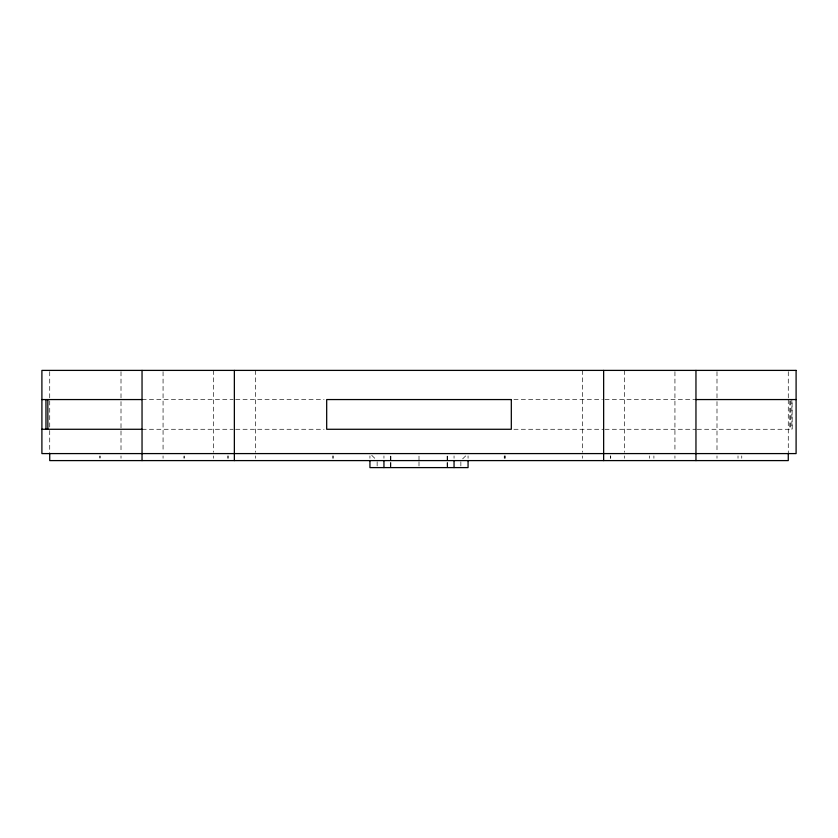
<?xml version="1.0" encoding="UTF-8"?>
<svg xmlns="http://www.w3.org/2000/svg" width="838" height="838" viewBox="0 0 838 838"><rect width="100%" height="100%" fill="white"/><g stroke="black" fill="none" stroke-linecap="round" stroke-linejoin="round"><path stroke-width="0.63" stroke-dasharray="4.19 3.14" d="M462.66 458.847L466.263 455.338M142.041 399.558L233.058 399.558M235.656 399.558L324.076 399.558M513.924 399.558L602.344 399.558M604.942 399.558L694.66 399.558M142.041 429.276L233.058 429.276M235.656 429.276L324.076 429.276M513.924 429.276L603.643 429.276M604.942 429.276L695.959 429.276M697.237 429.276L792.193 429.276L792.046 399.558M371.737 455.338L375.34 458.847M791.847 399.558L791.847 429.276M790.15 400.847L790.129 429.276M789.972 400.847L789.972 429.276M788.275 371.663L788.275 398.291M788.275 399.558L788.275 453.588M741.756 455.924L741.756 458.26M738.016 455.924L738.016 458.26M716.993 371.695L716.993 400.292M716.993 401.591L716.993 452.29M716.993 455.924L716.993 458.26M674.936 371.695L674.936 452.29M674.936 455.924L674.936 458.26M653.902 455.924L653.902 458.26M649.44 455.924L649.44 458.26M624.666 370.396L624.666 452.29M624.666 455.924L624.666 458.26M610.724 455.924L610.724 458.26M610.378 455.924L610.378 458.26M582.609 370.396L582.609 452.29M582.609 455.924L582.609 458.26M505.513 455.924L505.513 458.26M504.581 455.924L504.581 458.26M504.235 455.924L504.235 458.26M468.065 455.924L468.065 458.26M460.858 461.769L460.858 466.441M454.049 455.924L454.049 458.26M447.262 456.144L447.262 461.235M447.262 462.513L447.262 467.604M447.146 456.144L447.146 461.235M447.146 462.513L447.146 467.604M419 456.144L419 461.235M419 461.769L419 467.604M390.854 456.144L390.854 461.235M390.854 462.513L390.854 467.604M390.738 456.144L390.738 461.235M390.738 462.513L390.738 467.604M383.951 455.924L383.951 458.26M377.142 461.769L377.142 466.441M369.935 455.924L369.935 458.26M333.409 455.924L333.409 458.26M332.707 455.924L332.707 458.26M255.391 370.396L255.391 452.29M255.391 455.924L255.391 458.26M228.334 455.924L228.334 458.26M227.632 455.924L227.632 458.26M213.334 370.396L213.334 452.29M213.334 455.924L213.334 458.26M163.064 371.695L163.064 452.29M163.064 455.924L163.064 458.26M121.007 371.695L121.007 400.292M121.007 401.591L121.007 452.29M121.007 455.924L121.007 458.26M49.725 371.663L49.725 398.291M49.725 400.847L49.725 429.276M49.725 430.554L49.725 453.588M184.109 455.924L184.098 458.26L184.098 455.924M99.973 458.26L99.973 455.924L99.984 458.26"/><path stroke-width="1.26" d="M41.9 399.558L142.041 399.558M695.959 399.558L796.1 399.558M41.9 429.276L142.041 429.276M788.275 453.588L788.275 460.596L49.725 460.596L49.725 453.588M695.959 370.396L695.959 460.596M603.643 370.396L603.643 460.596M468.065 460.596L468.065 467.604L369.935 467.604L369.935 460.596M454.049 460.596L454.049 467.604M383.951 460.596L383.951 467.604M234.357 370.396L234.357 460.596M142.041 370.396L142.041 460.596M47.85 399.558L47.871 429.276M45.954 399.558L45.975 429.276M796.1 370.396L41.9 370.396L41.9 453.588L796.1 453.588L796.1 370.396M511.316 399.558L326.684 399.558L326.684 429.276L511.316 429.276L511.316 399.558"/></g></svg>
